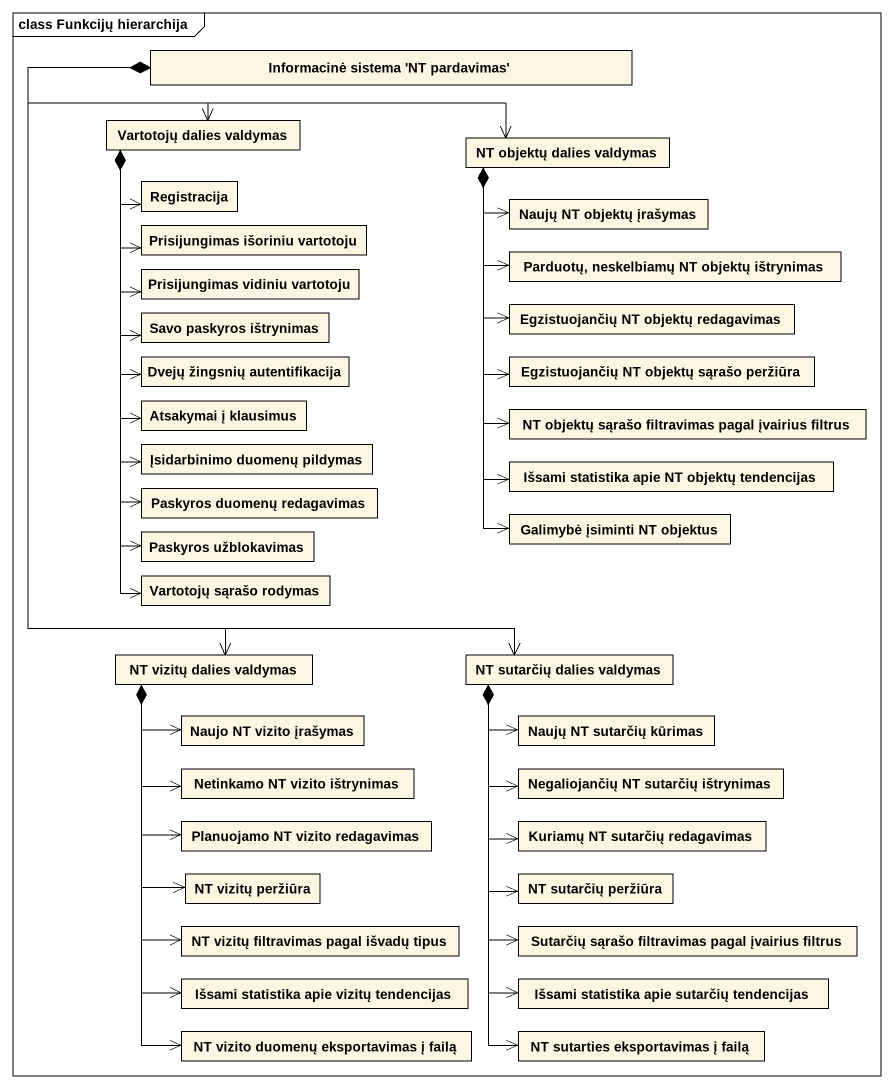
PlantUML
@startuml
mainframe class Funkcijų hierarchija
hide circle
hide empty members
class "Informacinė sistema 'NT pardavimas'" as Informacinė_sistema_NT
class "Vartotojų dalies valdymas" as Vartotojų_dalies_valdymas
class "NT objektų dalies valdymas" as NT_objektų_dalies_valdymas
class Registracija
class "Naujų NT objektų įrašymas" as Naujų_NT_objektų_įrašymas
class "Prisijungimas išoriniu vartotoju" as Prisijungimas_išoriniu
class "Parduotų, neskelbiamų NT objektų ištrynimas" as Parduotų_neskelbiamų_NT
class "Savo paskyros ištrynimas" as Savo_paskyros_ištrynimas
class "Prisijungimas vidiniu vartotoju" as Prisijungimas_vidiniu
class "Egzistuojančių NT objektų redagavimas" as Egzistuojančių_NT_objektų
class "Dvejų žingsnių autentifikacija" as Dvejų_žingsnių
class "Egzistuojančių NT objektų sąrašo peržiūra" as Egzistuojančių_NT_objektų_2
class "Atsakymai į klausimus" as Atsakymai_į_klausimus
class "NT objektų sąrašo filtravimas pagal įvairius filtrus" as NT_objektų_sąrašo
class "Paskyros duomenų redagavimas" as Paskyros_duomenų_redagavimas
class "Įsidarbinimo duomenų pildymas" as Įsidarbinimo_duomenų
class "Išsami statistika apie NT objektų tendencijas" as Išsami_statistika_apie_NT
class "Paskyros užblokavimas" as Paskyros_užblokavimas
class "Galimybė įsiminti NT objektus" as Galimybė_įsiminti_NT
class "Vartotojų sąrašo rodymas" as Vartotojų_sąrašo_rodymas
class "NT vizitų dalies valdymas" as NT_vizitų_dalies_valdymas
class "NT sutarčių dalies valdymas" as NT_sutarčių_dalies_valdymas
class "Naujo NT vizito įrašymas" as Naujo_NT_vizito_įrašymas
class "Naujų NT sutarčių kūrimas" as Naujų_NT_sutarčių_kūrimas
class "Netinkamo NT vizito ištrynimas" as Netinkamo_NT_vizito
class "Negaliojančių NT sutarčių ištrynimas" as Negaliojančių_NT_sutarčių
class "Planuojamo NT vizito redagavimas" as Planuojamo_NT_vizito
class "Kuriamų NT sutarčių redagavimas" as Kuriamų_NT_sutarčių
class "NT vizitų peržiūra" as NT_vizitų_peržiūra
class "NT sutarčių peržiūra" as NT_sutarčių_peržiūra
class "NT vizitų filtravimas pagal išvadų tipus" as NT_vizitų_filtravimas_pagal
class "Sutarčių sąrašo filtravimas pagal įvairius filtrus" as Sutarčių_sąrašo_filtravimas
class "Išsami statistika apie vizitų tendencijas" as Išsami_statistika_apie
class "Išsami statistika apie sutarčių tendencijas" as Išsami_statistika_apie_2
class "NT vizito duomenų eksportavimas į failą" as NT_vizito_duomenų
class "NT sutarties eksportavimas į failą" as NT_sutarties_eksportavimas
Informacinė_sistema_NT *-left-> Vartotojų_dalies_valdymas
Informacinė_sistema_NT *-right-> NT_objektų_dalies_valdymas
Informacinė_sistema_NT *--> NT_vizitų_dalies_valdymas
Informacinė_sistema_NT *--> NT_sutarčių_dalies_valdymas
Vartotojų_dalies_valdymas *--> Registracija
Vartotojų_dalies_valdymas *--> Prisijungimas_išoriniu
Vartotojų_dalies_valdymas *--> Savo_paskyros_ištrynimas
Vartotojų_dalies_valdymas *--> Prisijungimas_vidiniu
Vartotojų_dalies_valdymas *--> Dvejų_žingsnių
Vartotojų_dalies_valdymas *--> Atsakymai_į_klausimus
Vartotojų_dalies_valdymas *--> Paskyros_duomenų_redagavimas
Vartotojų_dalies_valdymas *--> Įsidarbinimo_duomenų
Vartotojų_dalies_valdymas *--> Paskyros_užblokavimas
Vartotojų_dalies_valdymas *--> Vartotojų_sąrašo_rodymas
NT_objektų_dalies_valdymas *--> Naujų_NT_objektų_įrašymas
NT_objektų_dalies_valdymas *--> Parduotų_neskelbiamų_NT
NT_objektų_dalies_valdymas *--> Egzistuojančių_NT_objektų
NT_objektų_dalies_valdymas *--> Egzistuojančių_NT_objektų_2
NT_objektų_dalies_valdymas *--> NT_objektų_sąrašo
NT_objektų_dalies_valdymas *--> Išsami_statistika_apie_NT
NT_objektų_dalies_valdymas *--> Galimybė_įsiminti_NT
NT_vizitų_dalies_valdymas *--> Naujo_NT_vizito_įrašymas
NT_vizitų_dalies_valdymas *--> Netinkamo_NT_vizito
NT_vizitų_dalies_valdymas *--> Planuojamo_NT_vizito
NT_vizitų_dalies_valdymas *--> NT_vizitų_peržiūra
NT_vizitų_dalies_valdymas *--> NT_vizitų_filtravimas_pagal
NT_vizitų_dalies_valdymas *--> Išsami_statistika_apie
NT_vizitų_dalies_valdymas *--> NT_vizito_duomenų
NT_sutarčių_dalies_valdymas *--> Naujų_NT_sutarčių_kūrimas
NT_sutarčių_dalies_valdymas *--> Negaliojančių_NT_sutarčių
NT_sutarčių_dalies_valdymas *--> Kuriamų_NT_sutarčių
NT_sutarčių_dalies_valdymas *--> NT_sutarčių_peržiūra
NT_sutarčių_dalies_valdymas *--> Sutarčių_sąrašo_filtravimas
NT_sutarčių_dalies_valdymas *--> Išsami_statistika_apie_2
NT_sutarčių_dalies_valdymas *--> NT_sutarties_eksportavimas
@enduml
